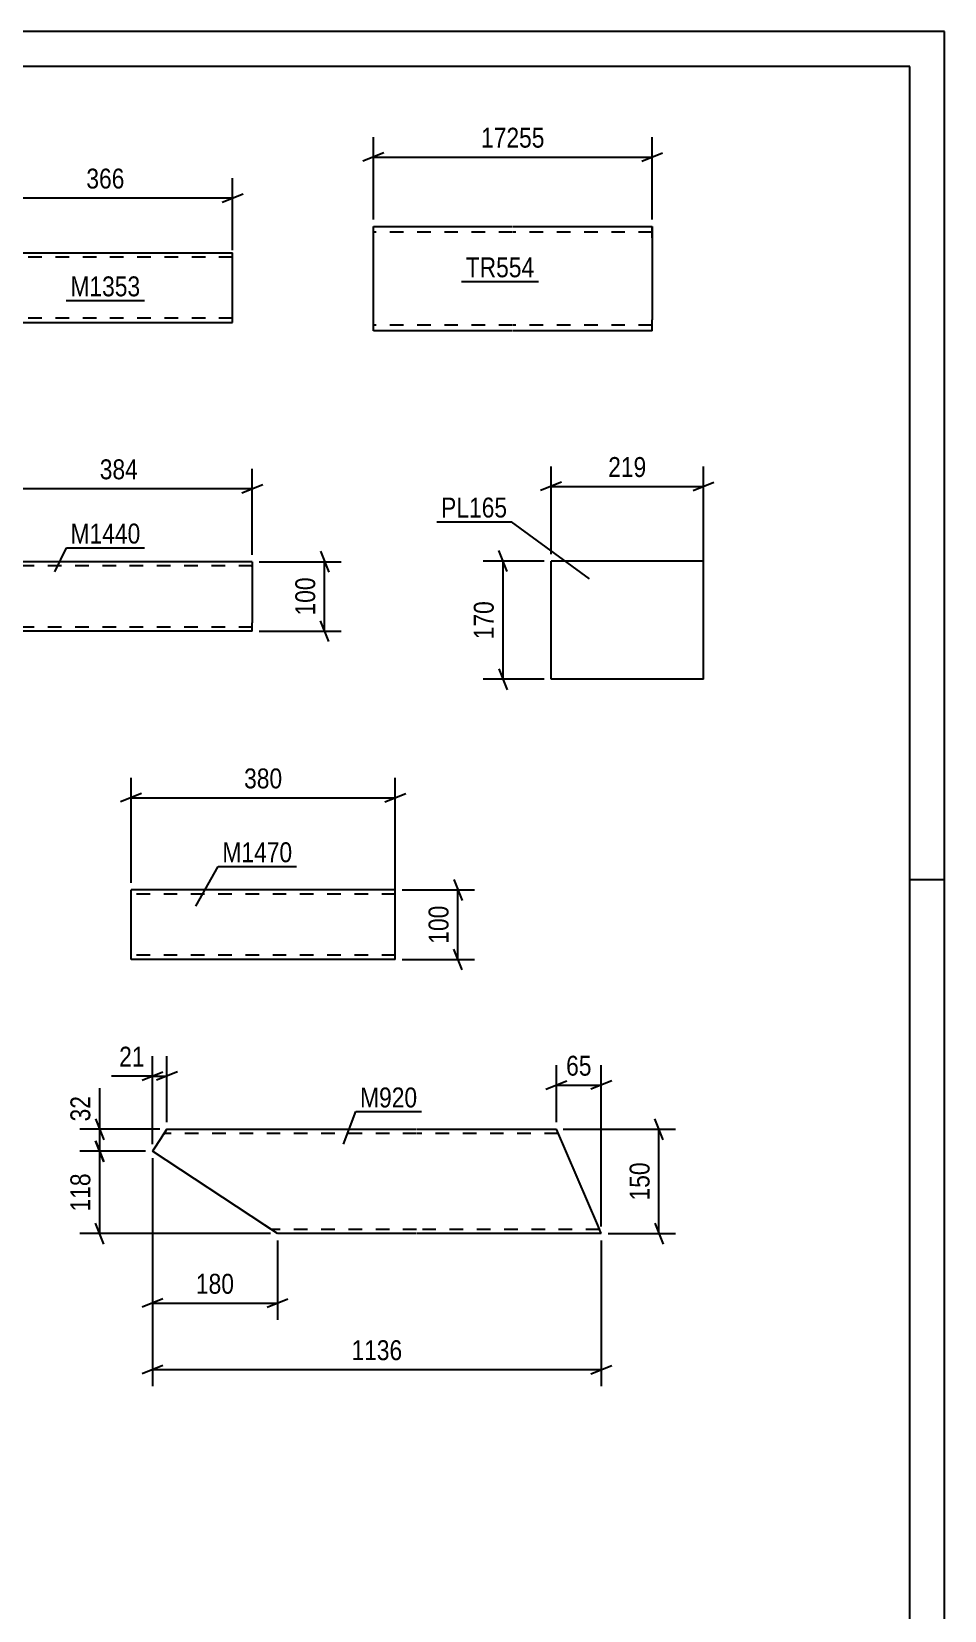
# Model space of a CAD drawing. Header units: millimetres. Extents: x 0 to 594, y 0 to 420.
# Drawn here: x 462.7 to 594, y 193 to 420 of the extents above; entities that cross this region are included whole.
import ezdxf

# ---------------------------------------------------------------- set-up
doc = ezdxf.new("R2010")
doc.units = ezdxf.units.MM
doc.linetypes.add('DXK_LINE_DOT2', pattern=[3.9198, 1.9599, -1.9599])
doc.styles.add('Arial Narrow', font='ARIALN.TTF', dxfattribs={"height": 0.2})

# ---------------------------------------------------------------- blocks, each defined once
blk = doc.blocks.new('Unknown-570386224-1132')
at = {"color": 5, "linetype": 'Continuous'}
for p, q in [((594, 420), (0, 420)), ((594, 0), (594, 420)), ((589, 415), (5, 415)), ((589, 5), (589, 415)), ((594, 298), (589, 298))]:
    blk.add_line(p, q, dxfattribs=at)
blk = doc.blocks.new('Part-570386224-11402 - 11386')
at = {"color": 2, "linetype": 'Continuous'}
for p, q in [((515.02, 296.57), (477.01, 296.57)), ((477.01, 286.66), (477.01, 296.57)), ((515.02, 286.57), (515.02, 296.57)), ((477.01, 286.57), (477.01, 286.66)), ((515.02, 286.57), (477.01, 286.57))]:
    blk.add_line(p, q, dxfattribs=at)
at = {"color": 7, "linetype": 'DXK_LINE_DOT2'}
for p, q in [((515.02, 295.97), (477.01, 295.97)), ((477.01, 287.17), (477.01, 287.21)), ((515.02, 287.17), (477.01, 287.17)), ((515.02, 287.17), (515.02, 287.21))]:
    blk.add_line(p, q, dxfattribs=at)
blk = doc.blocks.new('Part-570386224-11306 - 11290')
at = {"color": 2, "linetype": 'Continuous'}
for p, q in [((494.45, 343.77), (456.05, 343.77)), ((456.05, 333.87), (456.05, 343.77)), ((494.45, 343.77), (494.45, 334.97)), ((456.05, 333.77), (456.05, 333.87)), ((494.45, 333.77), (456.05, 333.77)), ((494.45, 333.77), (494.45, 334.97))]:
    blk.add_line(p, q, dxfattribs=at)
at = {"color": 7, "linetype": 'DXK_LINE_DOT2'}
for p, q in [((494.45, 343.17), (456.05, 343.17)), ((494.45, 343.17), (494.45, 343.13)), ((494.45, 343.13), (494.45, 343.17)), ((494.45, 343.03), (494.45, 343.13)), ((494.45, 343.13), (494.45, 343.03)), ((456.05, 334.37), (456.05, 334.42)), ((494.45, 334.37), (456.05, 334.37)), ((494.45, 334.42), (494.45, 334.74)), ((494.45, 334.37), (494.45, 334.42))]:
    blk.add_line(p, q, dxfattribs=at)
blk = doc.blocks.new('Part-570386224-9128 - 9112')
at = {"color": 2, "linetype": 'Continuous'}
for p, q in [((481.38, 260.95), (482.17, 262.15)), ((482.17, 262.15), (518.08, 262.15)), ((518.18, 262.15), (538.18, 262.15)), ((544.13, 248.35), (538.18, 262.15)), ((481.38, 260.95), (480.09, 258.99)), ((496.26, 248.35), (480.09, 258.99)), ((498.08, 247.15), (496.26, 248.35)), ((544.65, 247.15), (544.13, 248.35)), ((518.08, 247.15), (498.08, 247.15)), ((544.65, 247.15), (518.18, 247.15))]:
    blk.add_line(p, q, dxfattribs=at)
at = {"color": 7, "linetype": 'DXK_LINE_DOT2'}
for p, q in [((482.17, 262.15), (481.68, 261.41)), ((518.08, 261.55), (481.77, 261.55)), ((538.44, 261.55), (518.18, 261.55)), ((497.94, 247.24), (496.26, 248.35)), ((518.08, 247.75), (497.17, 247.75)), ((544.39, 247.75), (518.18, 247.75)), ((544.37, 247.8), (544.23, 248.12)), ((544.39, 247.75), (544.37, 247.8))]:
    blk.add_line(p, q, dxfattribs=at)
blk = doc.blocks.new('Part-570386224-10082 - 10063')
at = {"color": 2, "linetype": 'Continuous'}
for p, q in [((511.87, 376.96), (511.87, 391.96)), ((511.87, 391.96), (531.87, 391.96)), ((531.97, 391.96), (551.97, 391.96)), ((551.97, 391.96), (551.97, 390.36)), ((551.97, 390.36), (551.97, 378.56)), ((531.87, 376.96), (511.87, 376.96)), ((551.97, 376.96), (531.97, 376.96)), ((551.97, 376.96), (551.97, 378.56))]:
    blk.add_line(p, q, dxfattribs=at)
at = {"color": 7, "linetype": 'DXK_LINE_DOT2'}
for p, q in [((531.87, 391.16), (511.87, 391.16)), ((551.97, 391.16), (531.97, 391.16)), ((551.97, 390.36), (551.97, 391.83)), ((531.87, 377.76), (511.87, 377.76)), ((511.87, 377.08), (511.87, 376.96)), ((551.97, 377.76), (531.97, 377.76)), ((551.97, 377.82), (551.97, 378.25)), ((551.97, 377.76), (551.97, 377.82))]:
    blk.add_line(p, q, dxfattribs=at)
blk = doc.blocks.new('Part-570386224-10862 - 10846')
at = {"color": 2, "linetype": 'Continuous'}
for p, q in [((559.35, 343.86), (537.42, 343.86)), ((537.42, 326.86), (537.42, 343.86)), ((559.35, 326.86), (559.35, 343.86)), ((559.35, 326.86), (537.42, 326.86))]:
    blk.add_line(p, q, dxfattribs=at)
blk = doc.blocks.new('Part-570386224-11104 - 11088')
at = {"color": 2, "linetype": 'Continuous'}
for p, q in [((455.02, 378.28), (455.02, 388.18)), ((455.02, 388.18), (491.62, 388.18)), ((491.62, 378.18), (491.62, 388.18)), ((455.02, 378.28), (455.02, 378.18)), ((455.02, 378.18), (491.62, 378.18))]:
    blk.add_line(p, q, dxfattribs=at)
at = {"color": 7, "linetype": 'DXK_LINE_DOT2'}
for p, q in [((491.62, 387.58), (455.02, 387.58)), ((455.02, 378.78), (455.02, 378.83)), ((491.62, 378.78), (455.02, 378.78)), ((491.62, 378.78), (491.62, 378.83))]:
    blk.add_line(p, q, dxfattribs=at)
blk = doc.blocks.new('StraightDimension-570386224-24837 - 11386')
at = {"color": 7, "linetype": 'Continuous'}
for p, q in [((523.42, 298.07), (524.62, 295.07)), ((516.02, 296.57), (526.42, 296.57)), ((524.02, 286.57), (524.02, 296.57)), ((516.02, 286.57), (526.42, 286.57)), ((524.62, 285.07), (523.42, 288.07))]:
    blk.add_line(p, q, dxfattribs=at)
at = {"color": 0}
blk.add_wipeout([(523.27, 294.91), (519.07, 294.91), (519.07, 288.23), (523.27, 288.23)], dxfattribs=at)
at = {"color": 3, "style": 'Arial Narrow'}
blk.add_text('100', height=2.863, rotation=90.0002, dxfattribs=at).set_placement((522.67, 288.83))
blk = doc.blocks.new('StraightDimension-570386224-24823 - 11386')
at = {"color": 7, "linetype": 'Continuous'}
for p, q in [((477.01, 297.57), (477.01, 312.67)), ((515.02, 295.53), (515.02, 312.67)), ((478.51, 310.42), (475.51, 309.22)), ((477.01, 309.82), (515.02, 309.82)), ((513.52, 309.22), (516.52, 310.42))]:
    blk.add_line(p, q, dxfattribs=at)
at = {"color": 0}
blk.add_wipeout([(499.36, 310.57), (499.36, 314.77), (492.67, 314.77), (492.67, 310.57)], dxfattribs=at)
at = {"color": 3, "style": 'Arial Narrow'}
blk.add_text('380', height=2.863, dxfattribs=at).set_placement((493.27, 311.17))
blk = doc.blocks.new('StraightDimension-570386224-24754 - 11290')
at = {"color": 7, "linetype": 'Continuous'}
for p, q in [((504.25, 345.27), (505.45, 342.27)), ((495.45, 343.77), (507.25, 343.77)), ((504.85, 333.77), (504.85, 343.77)), ((495.45, 333.77), (507.25, 333.77)), ((505.45, 332.27), (504.25, 335.27))]:
    blk.add_line(p, q, dxfattribs=at)
at = {"color": 0}
blk.add_wipeout([(504.1, 342.12), (499.9, 342.12), (499.9, 335.43), (504.1, 335.43)], dxfattribs=at)
at = {"color": 3, "style": 'Arial Narrow'}
blk.add_text('100', height=2.863, rotation=90.0002, dxfattribs=at).set_placement((503.5, 336.03))
blk = doc.blocks.new('StraightDimension-570386224-24737 - 11290')
at = {"color": 7, "linetype": 'Continuous'}
for p, q in [((456.05, 344.77), (456.05, 357.12)), ((494.45, 344.77), (494.45, 357.12)), ((457.55, 354.87), (454.55, 353.67)), ((456.05, 354.27), (494.45, 354.27)), ((492.95, 353.67), (495.95, 354.87))]:
    blk.add_line(p, q, dxfattribs=at)
at = {"color": 0}
blk.add_wipeout([(478.59, 355.02), (478.59, 359.22), (471.91, 359.22), (471.91, 355.02)], dxfattribs=at)
at = {"color": 3, "style": 'Arial Narrow'}
blk.add_text('384', height=2.863, dxfattribs=at).set_placement((472.51, 355.62))
blk = doc.blocks.new('StraightDimension-570386224-9240 - 9112')
at = {"color": 7, "linetype": 'Continuous'}
for p, q in [((480.09, 257.99), (480.09, 234.75)), ((498.08, 246.15), (498.08, 234.75)), ((481.59, 237.75), (478.59, 236.55)), ((480.09, 237.15), (498.08, 237.15)), ((496.58, 236.55), (499.58, 237.75))]:
    blk.add_line(p, q, dxfattribs=at)
at = {"color": 0}
blk.add_wipeout([(492.43, 237.9), (492.43, 242.1), (485.74, 242.1), (485.74, 237.9)], dxfattribs=at)
at = {"color": 3, "style": 'Arial Narrow'}
blk.add_text('180', height=2.863, dxfattribs=at).set_placement((486.34, 238.5))
blk = doc.blocks.new('StraightDimension-570386224-9266 - 9112')
at = {"color": 7, "linetype": 'Continuous'}
for p, q in [((480.09, 259.99), (480.09, 272.66)), ((482.17, 263.15), (482.17, 272.66)), ((478.59, 269.21), (481.59, 270.41)), ((483.67, 270.41), (480.67, 269.21)), ((480.09, 269.81), (482.17, 269.81))]:
    blk.add_line(p, q, dxfattribs=at)
at = {"color": 0}
blk.add_wipeout([(479.56, 270.56), (479.56, 274.76), (474.7, 274.76), (474.7, 270.56)], dxfattribs=at)
at = {"color": 7, "linetype": 'Continuous'}
blk.add_line((480.09, 269.81), (474.18, 269.81), dxfattribs=at)
blk.add_line((480.09, 269.81), (474.18, 269.81), dxfattribs=at)
at = {"color": 3, "style": 'Arial Narrow'}
blk.add_text('21', height=2.863, dxfattribs=at).set_placement((475.3, 271.16))
blk = doc.blocks.new('StraightDimension-570386224-9131 - 9112')
at = {"color": 7, "linetype": 'Continuous'}
for p, q in [((480.09, 257.99), (480.09, 225.2)), ((544.65, 246.15), (544.65, 225.2)), ((481.59, 228.2), (478.59, 227)), ((480.09, 227.6), (544.65, 227.6)), ((543.15, 227), (546.15, 228.2))]:
    blk.add_line(p, q, dxfattribs=at)
at = {"color": 0}
blk.add_wipeout([(516.63, 228.35), (516.63, 232.55), (508.11, 232.55), (508.11, 228.35)], dxfattribs=at)
at = {"color": 3, "style": 'Arial Narrow'}
blk.add_text('1136', height=2.863, dxfattribs=at).set_placement((508.71, 228.95))
blk = doc.blocks.new('StraightDimension-570386224-9195 - 9112')
at = {"color": 7, "linetype": 'Continuous'}
for p, q in [((479.09, 258.99), (469.65, 258.99)), ((471.9, 260.49), (473.1, 257.49)), ((472.5, 247.15), (472.5, 258.99)), ((473.1, 245.65), (471.9, 248.65)), ((497.08, 247.15), (469.65, 247.15))]:
    blk.add_line(p, q, dxfattribs=at)
at = {"color": 0}
blk.add_wipeout([(471.75, 256.41), (467.55, 256.41), (467.55, 249.73), (471.75, 249.73)], dxfattribs=at)
at = {"color": 3, "style": 'Arial Narrow'}
blk.add_text('118', height=2.863, rotation=90.0002, dxfattribs=at).set_placement((471.15, 250.33))
blk = doc.blocks.new('StraightDimension-570386224-9150 - 9112')
at = {"color": 7, "linetype": 'Continuous'}
for p, q in [((553.54, 260.65), (552.34, 263.65)), ((539.18, 262.15), (555.34, 262.15)), ((552.94, 247.15), (552.94, 262.15)), ((552.34, 248.65), (553.54, 245.65)), ((545.65, 247.15), (555.34, 247.15))]:
    blk.add_line(p, q, dxfattribs=at)
at = {"color": 0}
blk.add_wipeout([(552.19, 257.99), (547.99, 257.99), (547.99, 251.31), (552.19, 251.31)], dxfattribs=at)
at = {"color": 3, "style": 'Arial Narrow'}
blk.add_text('150', height=2.863, rotation=90.0002, dxfattribs=at).set_placement((551.59, 251.91))
blk = doc.blocks.new('StraightDimension-570386224-9194 - 9112')
at = {"color": 7, "linetype": 'Continuous'}
for p, q in [((471.9, 263.65), (473.1, 260.65)), ((481.17, 262.15), (469.65, 262.15)), ((472.5, 258.99), (472.5, 262.15)), ((479.09, 258.99), (469.65, 258.99)), ((473.1, 257.49), (471.9, 260.49))]:
    blk.add_line(p, q, dxfattribs=at)
at = {"color": 0}
blk.add_wipeout([(471.75, 267.53), (467.55, 267.53), (467.55, 262.68), (471.75, 262.68)], dxfattribs=at)
at = {"color": 7, "linetype": 'Continuous'}
blk.add_line((472.5, 262.15), (472.5, 268.06), dxfattribs=at)
blk.add_line((472.5, 262.15), (472.5, 268.06), dxfattribs=at)
at = {"color": 3, "style": 'Arial Narrow'}
blk.add_text('32', height=2.863, rotation=90.0002, dxfattribs=at).set_placement((471.15, 263.28))
blk = doc.blocks.new('StraightDimension-570386224-9292 - 9112')
at = {"color": 7, "linetype": 'Continuous'}
for p, q in [((538.18, 263.15), (538.18, 271.36)), ((544.65, 248.15), (544.65, 271.36)), ((536.68, 267.91), (539.68, 269.11)), ((538.18, 268.51), (544.65, 268.51)), ((546.15, 269.11), (543.15, 267.91))]:
    blk.add_line(p, q, dxfattribs=at)
at = {"color": 0}
blk.add_wipeout([(543.85, 269.26), (543.85, 273.46), (538.99, 273.46), (538.99, 269.26)], dxfattribs=at)
at = {"color": 3, "style": 'Arial Narrow'}
blk.add_text('65', height=2.863, dxfattribs=at).set_placement((539.59, 269.86))
blk = doc.blocks.new('StraightDimension-570386224-10085 - 10063')
at = {"color": 7, "linetype": 'Continuous'}
for p, q in [((511.87, 392.96), (511.87, 404.81)), ((551.97, 392.96), (551.97, 404.81)), ((513.37, 402.56), (510.37, 401.36)), ((511.87, 401.96), (551.97, 401.96)), ((550.47, 401.36), (553.47, 402.56))]:
    blk.add_line(p, q, dxfattribs=at)
at = {"color": 0}
blk.add_wipeout([(537.09, 402.71), (537.09, 406.91), (526.75, 406.91), (526.75, 402.71)], dxfattribs=at)
at = {"color": 3, "style": 'Arial Narrow'}
blk.add_text('17255', height=2.863, dxfattribs=at).set_placement((527.35, 403.31))
blk = doc.blocks.new('StraightDimension-570386224-10875 - 10846')
at = {"color": 7, "linetype": 'Continuous'}
for p, q in [((531.12, 342.36), (529.92, 345.36)), ((536.42, 343.86), (527.67, 343.86)), ((530.52, 326.86), (530.52, 343.86)), ((529.92, 328.36), (531.12, 325.36)), ((536.42, 326.86), (527.67, 326.86))]:
    blk.add_line(p, q, dxfattribs=at)
at = {"color": 0}
blk.add_wipeout([(529.77, 338.7), (525.57, 338.7), (525.57, 332.01), (529.77, 332.01)], dxfattribs=at)
at = {"color": 3, "style": 'Arial Narrow'}
blk.add_text('170', height=2.863, rotation=90.0002, dxfattribs=at).set_placement((529.17, 332.61))
blk = doc.blocks.new('StraightDimension-570386224-24848 - 10846')
at = {"color": 7, "linetype": 'Continuous'}
for p, q in [((537.42, 344.86), (537.42, 357.45)), ((559.35, 343.66), (559.35, 357.45)), ((538.92, 355.2), (535.92, 354)), ((537.42, 354.6), (559.35, 354.6)), ((557.85, 354), (560.85, 355.2))]:
    blk.add_line(p, q, dxfattribs=at)
at = {"color": 0}
blk.add_wipeout([(551.73, 355.35), (551.73, 359.55), (545.04, 359.55), (545.04, 355.35)], dxfattribs=at)
at = {"color": 3, "style": 'Arial Narrow'}
blk.add_text('219', height=2.863, dxfattribs=at).set_placement((545.64, 355.95))
blk = doc.blocks.new('StraightDimension-570386224-24719 - 11088')
at = {"color": 7, "linetype": 'Continuous'}
for p, q in [((455.02, 389.18), (455.02, 398.93)), ((491.62, 388.58), (491.62, 398.93)), ((456.52, 396.68), (453.52, 395.48)), ((455.02, 396.08), (491.62, 396.08)), ((490.12, 395.48), (493.12, 396.68))]:
    blk.add_line(p, q, dxfattribs=at)
at = {"color": 0}
blk.add_wipeout([(476.66, 396.83), (476.66, 401.03), (469.98, 401.03), (469.98, 396.83)], dxfattribs=at)
at = {"color": 3, "style": 'Arial Narrow'}
blk.add_text('366', height=2.863, dxfattribs=at).set_placement((470.58, 397.43))
blk = doc.blocks.new('Mark-570386224-11398 - 11386')
at = {"color": 0}
blk.add_wipeout([(500.2, 300.55), (500.2, 303.55), (490.15, 303.55), (490.15, 300.55)], dxfattribs=at)
blk.add_wipeout([(500.2, 300.55), (500.2, 303.55), (490.15, 303.55), (490.15, 300.55)], dxfattribs=at)
at = {"color": 30, "linetype": 'Continuous'}
for p, q in [((486.34, 294.24), (489.55, 299.95)), ((489.55, 299.95), (500.8, 299.95))]:
    blk.add_line(p, q, dxfattribs=at)
at = {"color": 3, "style": 'Arial Narrow'}
blk.add_text('M1470', height=2.863, dxfattribs=at).set_placement((490.15, 300.55))
blk = doc.blocks.new('Mark-570386224-11302 - 11290')
at = {"color": 0}
blk.add_wipeout([(478.36, 346.38), (478.36, 349.38), (468.31, 349.38), (468.31, 346.38)], dxfattribs=at)
blk.add_wipeout([(478.36, 346.38), (478.36, 349.38), (468.31, 349.38), (468.31, 346.38)], dxfattribs=at)
at = {"color": 30, "linetype": 'Continuous'}
for p, q in [((466.05, 342.3), (467.71, 345.78)), ((467.71, 345.78), (478.96, 345.78))]:
    blk.add_line(p, q, dxfattribs=at)
at = {"color": 3, "style": 'Arial Narrow'}
blk.add_text('M1440', height=2.863, dxfattribs=at).set_placement((468.31, 346.38))
blk = doc.blocks.new('Mark-570386224-9124 - 9112')
at = {"color": 0}
blk.add_wipeout([(518.18, 265.29), (518.18, 268.29), (509.95, 268.29), (509.95, 265.29)], dxfattribs=at)
blk.add_wipeout([(518.18, 265.29), (518.18, 268.29), (509.95, 268.29), (509.95, 265.29)], dxfattribs=at)
at = {"color": 30, "linetype": 'Continuous'}
for p, q in [((507.59, 259.99), (509.35, 264.69)), ((509.35, 264.69), (518.78, 264.69))]:
    blk.add_line(p, q, dxfattribs=at)
at = {"color": 3, "style": 'Arial Narrow'}
blk.add_text('M920', height=2.863, dxfattribs=at).set_placement((509.95, 265.29))
blk = doc.blocks.new('Mark-570386224-10078 - 10063')
at = {"color": 0}
blk.add_wipeout([(535.01, 384.67), (535.01, 387.67), (525.15, 387.67), (525.15, 384.67)], dxfattribs=at)
blk.add_wipeout([(535.01, 384.67), (535.01, 387.67), (525.15, 387.67), (525.15, 384.67)], dxfattribs=at)
at = {"color": 30, "linetype": 'Continuous'}
blk.add_line((524.55, 384.07), (535.61, 384.07), dxfattribs=at)
at = {"color": 3, "style": 'Arial Narrow'}
blk.add_text('TR554', height=2.863, dxfattribs=at).set_placement((525.15, 384.67))
blk = doc.blocks.new('Mark-570386224-10858 - 10846')
at = {"color": 0}
blk.add_wipeout([(531.12, 350.12), (531.12, 353.12), (521.61, 353.12), (521.61, 350.12)], dxfattribs=at)
blk.add_wipeout([(531.12, 350.12), (531.12, 353.12), (521.61, 353.12), (521.61, 350.12)], dxfattribs=at)
at = {"color": 30, "linetype": 'Continuous'}
for p in [(521.01, 349.52), (542.94, 341.29)]:
    blk.add_line(p, (531.72, 349.52), dxfattribs=at)
at = {"color": 3, "style": 'Arial Narrow'}
blk.add_text('PL165', height=2.863, dxfattribs=at).set_placement((521.61, 350.12))
blk = doc.blocks.new('Mark-570386224-11100 - 11088')
at = {"color": 0}
blk.add_wipeout([(478.35, 381.93), (478.35, 384.93), (468.29, 384.93), (468.29, 381.93)], dxfattribs=at)
blk.add_wipeout([(478.35, 381.93), (478.35, 384.93), (468.29, 384.93), (468.29, 381.93)], dxfattribs=at)
at = {"color": 30, "linetype": 'Continuous'}
blk.add_line((467.69, 381.33), (478.95, 381.33), dxfattribs=at)
at = {"color": 3, "style": 'Arial Narrow'}
blk.add_text('M1353', height=2.863, dxfattribs=at).set_placement((468.29, 381.93))

msp = doc.modelspace()

# ---------------------------------------------------------------- block references
for name in ['Unknown-570386224-1132', 'Part-570386224-10082 - 10063', 'Part-570386224-11104 - 11088', 'Part-570386224-11306 - 11290', 'Part-570386224-10862 - 10846', 'Part-570386224-11402 - 11386', 'Part-570386224-9128 - 9112']:
    msp.add_blockref(name, (0, 0))

# ---------------------------------------------------------------- next in the draw order: block references
for name in ['StraightDimension-570386224-10085 - 10063', 'StraightDimension-570386224-24719 - 11088', 'Mark-570386224-10078 - 10063', 'Mark-570386224-11100 - 11088', 'StraightDimension-570386224-24754 - 11290', 'StraightDimension-570386224-10875 - 10846', 'StraightDimension-570386224-24837 - 11386', 'StraightDimension-570386224-9266 - 9112', 'Mark-570386224-9124 - 9112', 'StraightDimension-570386224-9240 - 9112']:
    msp.add_blockref(name, (0, 0))

# ---------------------------------------------------------------- next in the draw order: block references
for name in ['StraightDimension-570386224-24737 - 11290', 'StraightDimension-570386224-24848 - 10846', 'StraightDimension-570386224-24823 - 11386', 'StraightDimension-570386224-9131 - 9112']:
    msp.add_blockref(name, (0, 0))

# ---------------------------------------------------------------- next in the draw order: block references
for name in ['Mark-570386224-10858 - 10846', 'Mark-570386224-11302 - 11290', 'Mark-570386224-11398 - 11386', 'StraightDimension-570386224-9150 - 9112', 'StraightDimension-570386224-9195 - 9112']:
    msp.add_blockref(name, (0, 0))

# ---------------------------------------------------------------- next in the draw order: block references
for name in ['StraightDimension-570386224-9292 - 9112', 'StraightDimension-570386224-9194 - 9112']:
    msp.add_blockref(name, (0, 0))

doc.saveas('drawing.dxf')
